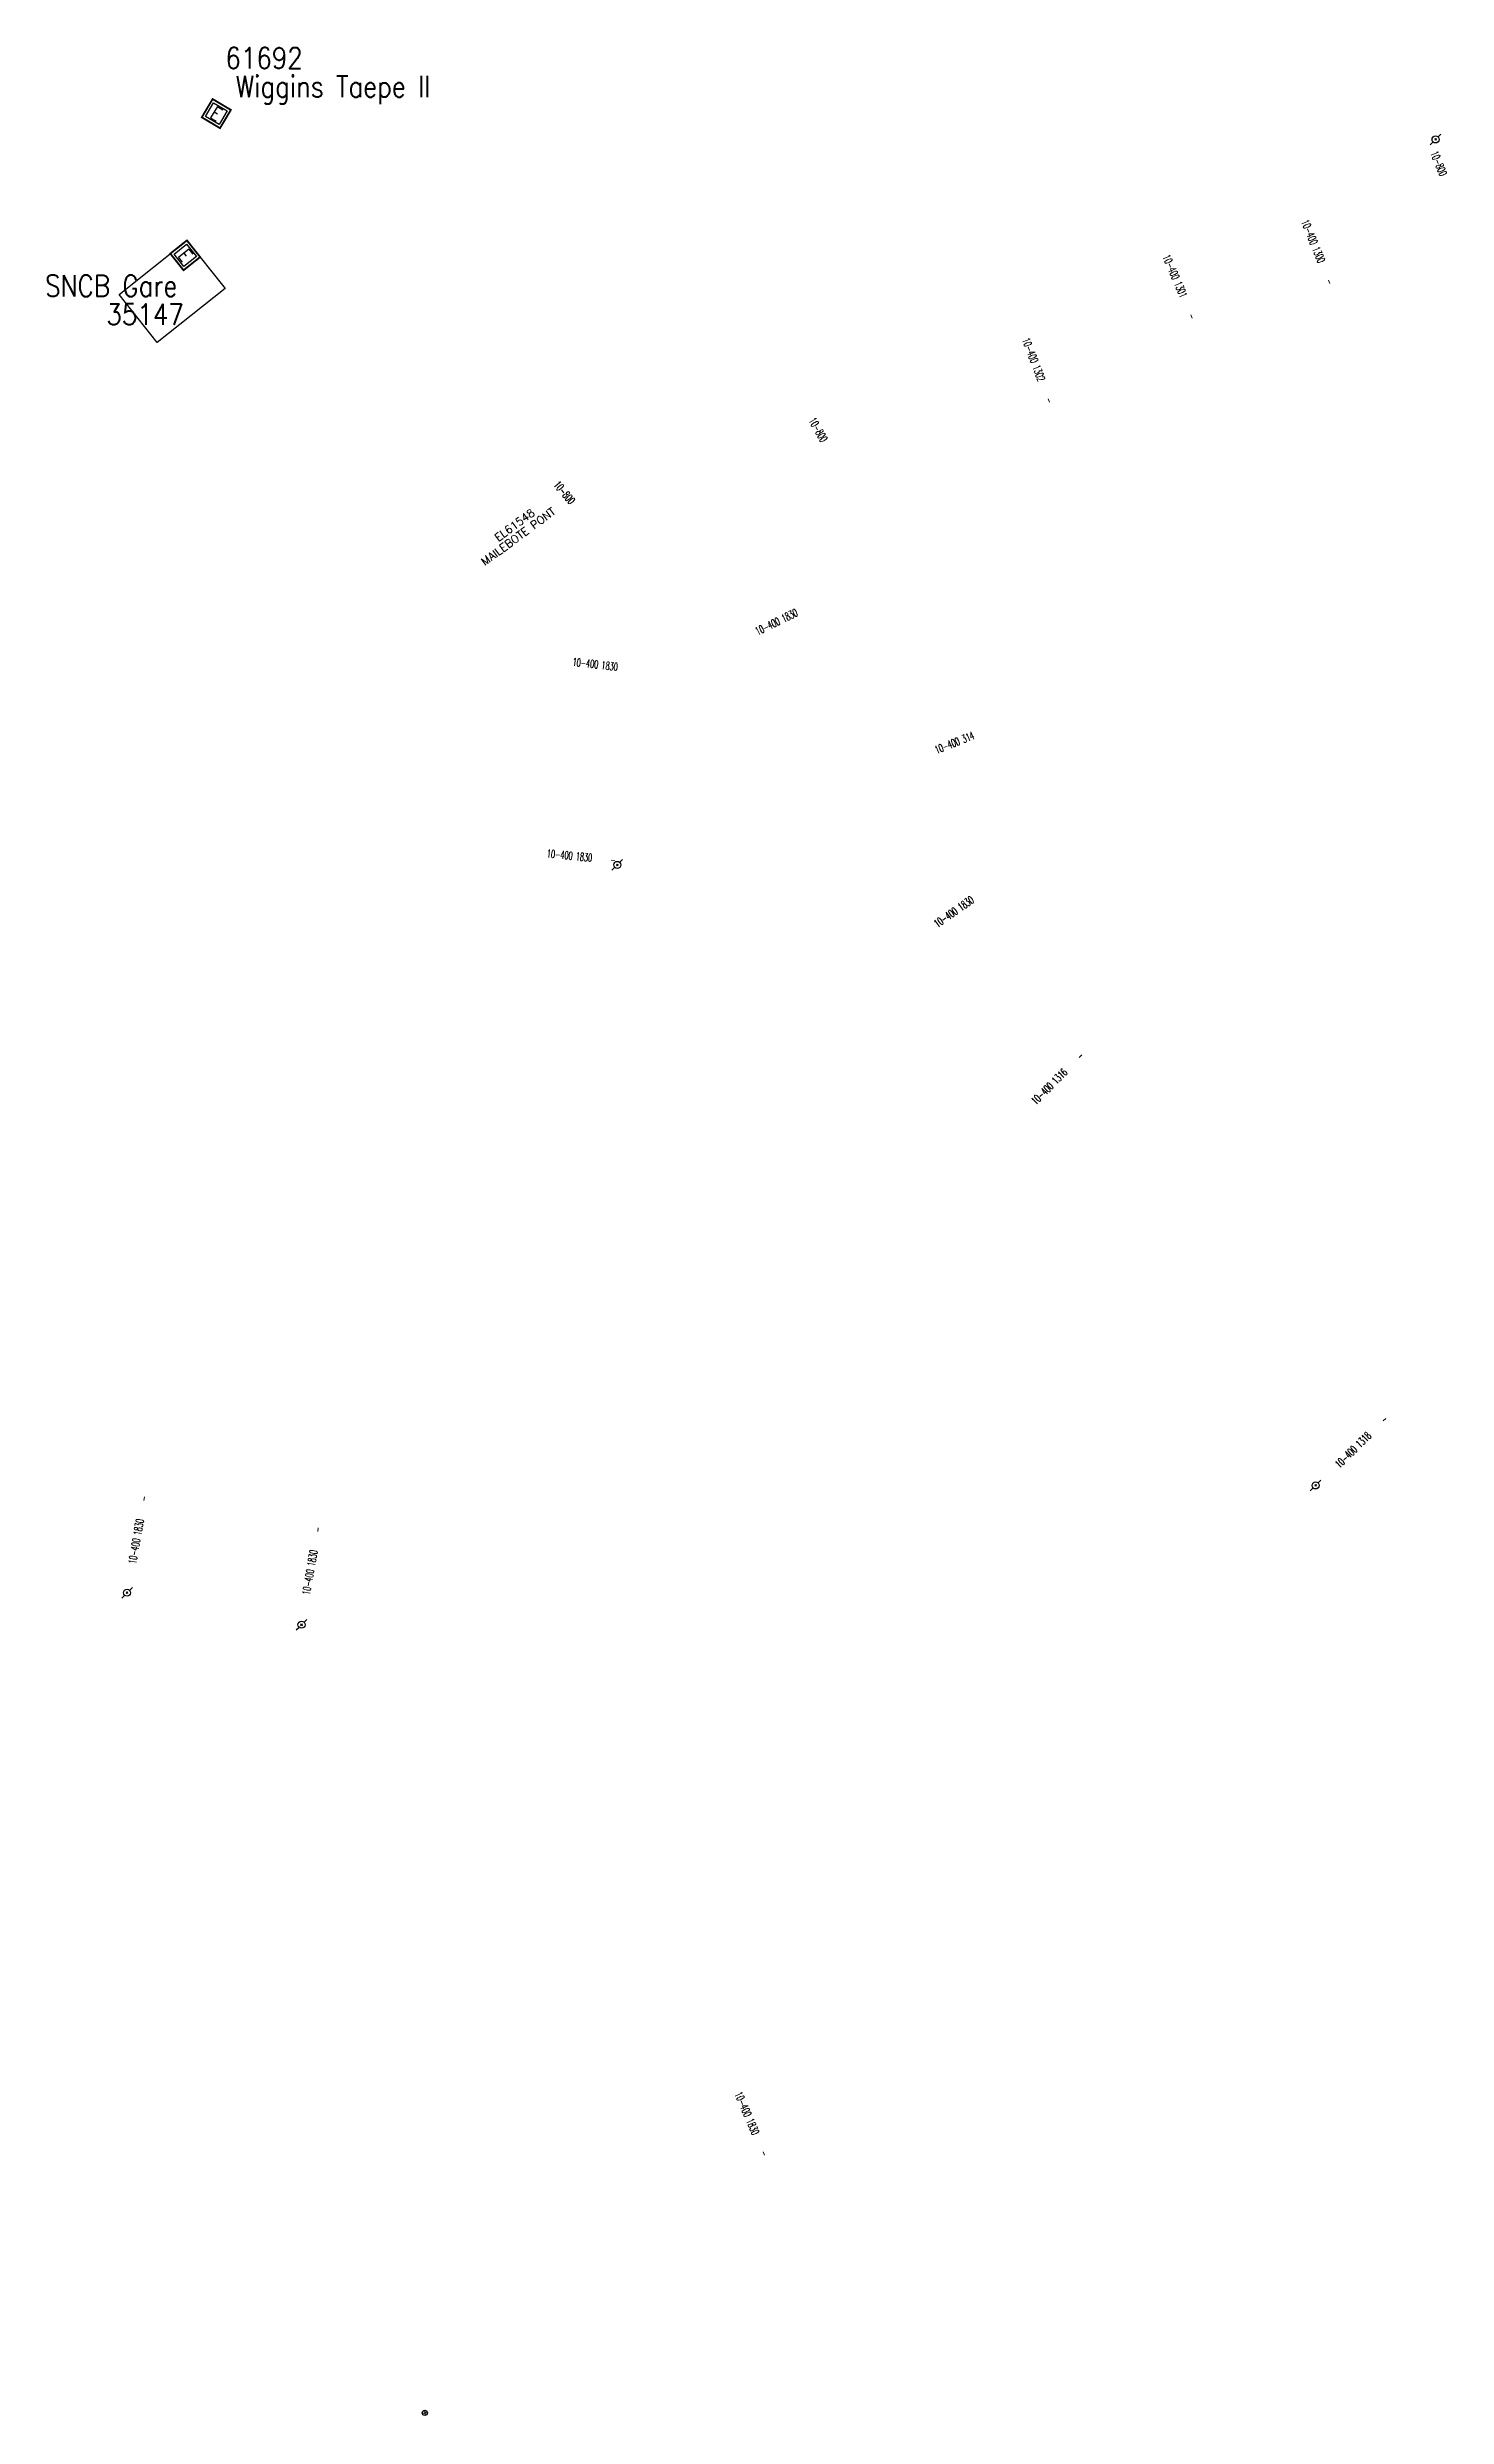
# Model space of a CAD drawing. Header units: millimetres. Extents: x 146992 to 147998, y 142998 to 144013.
# Drawn here: x 147734.1 to 147997.8, y 143535 to 143981.6 of the extents above; entities that cross this region are included whole.
import ezdxf
from ezdxf.enums import TextEntityAlignment as Align

# ---------------------------------------------------------------- set-up
doc = ezdxf.new("R2010")
doc.units = ezdxf.units.MM
doc.layers.get('0').update_dxf_attribs({"linetype": 'CONTINUOUS'})
for name, color, linetype in [('M_200', 7, 'CONTINUOUS'), ('W0101', 7, 'CONTINUOUS'), ('W0469', 7, 'CONTINUOUS'), ('W0473', 7, 'CONTINUOUS'), ('W0984', 7, 'CONTINUOUS')]:
    doc.layers.add(name, color=color, linetype=linetype)
doc.styles.add('M_ROMANS', font='ROMANS.shx', dxfattribs={"width": 0.75})
doc.styles.get("Standard").update_dxf_attribs({"font": 'romans.shx', "width": 0.85})

# ---------------------------------------------------------------- blocks, each defined once
blk = doc.blocks.new('T473')
for p, q in [((-0.166667, 0.166667), (0.166667, -0.166667)), ((-0.166667, -0.166667), (0.166667, 0.166667)), ((0.500001, 0.500001), (1.000002, 1.000002)), ((-1.000002, -1.000002), (-0.500001, -0.500001))]:
    blk.add_line(p, q)
blk.add_ellipse((0, 0), major_axis=(0.471405, 0.471405), ratio=1, start_param=5.4977871438, end_param=11.780972451)
blk = doc.blocks.new('M_200_59')
at = {"layer": 'M_200', "color": 0, "linetype": 'Continuous', "const_width": 0.35, "flags": 128}
blk.add_lwpolyline([(4, 4), (4, 0), (0, 0), (0, 4)], close=True, dxfattribs=at)
at = {"layer": 'M_200', "color": 0, "linetype": 'Continuous'}
blk.add_lwpolyline([(0.5, 3.5), (3.5, 3.5), (3.5, 0.5), (0.5, 0.5)], close=True, dxfattribs=at)
at = {"layer": 'M_200', "insert": (2, 2), "char_height": 2.5, "width": 4, "attachment_point": 5}
blk.add_mtext('E', dxfattribs=at)
at = {"layer": 'M_200', "color": 0, "linetype": 'Continuous', "width": 0.85}
for tag, p in [('NUM', (2, 17.06)), ('NOM', (2, 10.65))]:
    blk.add_attdef(tag, text='', height=4, dxfattribs=at).set_placement(p, align=Align.MIDDLE)
at = {"layer": 'M_200', "color": 0, "linetype": 'Continuous', "style": 'M_ROMANS', "width": 0.75, "flags": 3}
for tag, p in [('DEF_LEG', (1.87, -2.99)), ('DEF_COUP', (1.87, -5.49)), ('DEF_TYPE', (1.87, -7.99))]:
    blk.add_attdef(tag, text='', height=1.2, dxfattribs=at).set_placement(p, align=Align.MIDDLE)
blk = doc.blocks.new('T469')
at = {"color": 0, "linetype": 'Continuous', "flags": 128}
for points in [[(-0.35, 0.35), (0.35, -0.35)], [(-0.35, -0.35), (0.35, 0.35)]]:
    blk.add_lwpolyline(points, dxfattribs=at)
at = {"color": 0, "linetype": 'Continuous'}
blk.add_circle((0, 0), 0.5, dxfattribs=at)

msp = doc.modelspace()

# ---------------------------------------------------------------- linework, layer by layer
at = {"layer": 'W0101', "color": 252}
msp.add_lwpolyline([(147747.56, 143935.08), (147760.36, 143945.25), (147767.55, 143936.2), (147754.74, 143926.03)], close=True, dxfattribs=at)

# ---------------------------------------------------------------- block references
at = {"layer": 'M_200'}
ref = msp.add_blockref('M_200_59', (147763.16, 143968.46), dxfattribs=dict(at, rotation=329.2368047359402))
ref.add_attrib('NUM', '61692', dxfattribs={"color": 0, "linetype": 'Continuous', "height": 4, "width": 0.85}).set_placement((147774.9, 143979.64), align=Align.MIDDLE)
ref.add_attrib('NOM', 'Wiggins Taepe II', dxfattribs={"color": 0, "linetype": 'Continuous', "height": 4, "width": 0.85}).set_placement((147787.9, 143973.7), align=Align.MIDDLE)
ref = msp.add_blockref('M_200_59', (147757.23, 143942.76), dxfattribs=dict(at, rotation=308.4636999101733))
ref.add_attrib('NUM', '35147', dxfattribs={"color": 0, "linetype": 'Continuous', "height": 4, "width": 0.85}).set_placement((147752.47, 143931.32), align=Align.MIDDLE)
ref.add_attrib('NOM', 'SNCB Gare', dxfattribs={"color": 0, "linetype": 'Continuous', "height": 4, "width": 0.85}).set_placement((147746.08, 143936.69), align=Align.MIDDLE)
at = {"layer": 'W0469', "color": 252, "rotation": 322.1084361686773}
msp.add_blockref('T469', (147805.21, 143535.67), dxfattribs=at)
at = {"layer": 'W0473', "color": 252, "rotation": 180}
msp.add_blockref('T473', (147995.75, 143964.29), dxfattribs=at)
at = {"layer": 'W0473', "color": 252}
for p in [(147841.49, 143827.51), (147973.13, 143710.53), (147749.07, 143690.3), (147781.96, 143684.27)]:
    msp.add_blockref('T473', p, dxfattribs=at)

# ---------------------------------------------------------------- texts
at = {"layer": 'W0473', "color": 252, "linetype": 'Continuous', "width": 0.6}
for s, rotation, p in [('10-800', 292.0831, (147996.35, 143959.75)), ('10-400 1300    -', 292.0831, (147973.51, 143943.03)), ('10-400 1301    -', 293.0609, (147947.49, 143936.47)), ('10-400 1302    -', 290.9035, (147920.78, 143920.71)), ('10-800', 299.3691, (147879.36, 143909.54)), ('10-800', 309.5768, (147831.53, 143897.71)), ('10-400 1830', 26.0751, (147871.49, 143873.33)), ('10-400 1830', 353.5092, (147837.33, 143865.33)), ('10-400 314', 21.6348, (147905.06, 143850.56)), ('10-400 1830    -', 354.3775, (147834.7, 143829.05)), ('10-400 1830', 34.8769, (147904.94, 143818.68)), ('10-400 1316    -', 44.9766, (147924.49, 143787.29)), ('10-400 1318    -', 44.6374, (147981.77, 143718.78)), ('10-400 1830    -', 79.9875, (147751.17, 143702.16)), ('10-400 1830    -', 79.9875, (147783.92, 143696.32)), ('10-400 1830    -', 293.3809, (147866.82, 143590.11))]:
    msp.add_text(s, height=1.5, rotation=rotation, dxfattribs=at).set_placement(p, align=Align.MIDDLE)
at = {"layer": 'W0984', "linetype": 'Continuous'}
for s, p in [('MAILEBOTE PONT', (147822.82, 143889.44)), ('EL61548', (147822.14, 143891.59))]:
    msp.add_text(s, height=1.5, rotation=36.4146, dxfattribs=at).set_placement(p, align=Align.MIDDLE)

doc.saveas('drawing.dxf')
